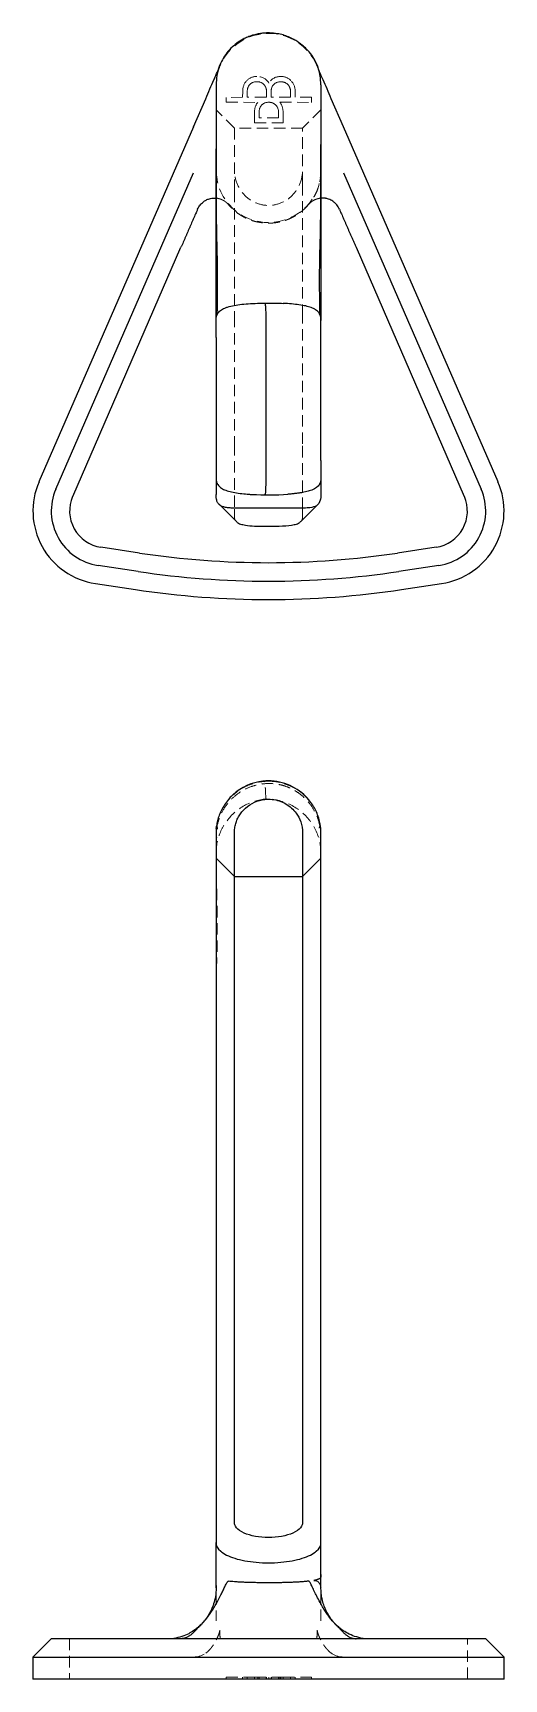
# Model space of a CAD drawing. Header units: millimetres. Extents: x 57 to 254, y 7 to 189.
# Drawn here: x 56.9 to 109.1, y 7 to 189.2 of the extents above; entities that cross this region are included whole.
import ezdxf

# ---------------------------------------------------------------- set-up
doc = ezdxf.new("R2010")
doc.units = ezdxf.units.MM
doc.linetypes.add('HIDDEN', pattern=[1.905, 1.27, -0.635])

msp = doc.modelspace()

# ---------------------------------------------------------------- linework, layer by layer
at = {"color": 7, "linetype": 'Continuous', "lineweight": 25}
for p, q in [((77.24, 184.24), (77.19, 183.46)), ((88.81, 183.46), (88.76, 184.24)), ((77.19, 183.46), (77.19, 177.21)), ((88.81, 183.46), (88.81, 177.21)), ((74.69, 178.81), (76.05, 181.92)), ((91.31, 178.81), (89.95, 181.92)), ((74.69, 178.81), (57.59, 139.53)), ((108.41, 139.53), (91.31, 178.81)), ((77.19, 177.21), (77.19, 176.37)), ((88.81, 177.21), (88.81, 176.37)), ((77.19, 157.35), (77.19, 176.37)), ((88.81, 176.37), (88.81, 157.37)), ((74.06, 172.28), (74.69, 173.72)), ((77.19, 174.05), (77.21, 173.83)), ((91.31, 173.72), (91.94, 172.28)), ((71.93, 167.37), (74.06, 172.28)), ((91.94, 172.28), (94.07, 167.37)), ((59.45, 138.72), (71.93, 167.37)), ((94.07, 167.37), (106.55, 138.72)), ((61.32, 137.91), (73.31, 165.48)), ((92.69, 165.48), (104.68, 137.91)), ((82.72, 156.99), (82.72, 140.4)), ((77.19, 155.5), (77.19, 141.89)), ((88.81, 141.89), (88.81, 155.5)), ((77.19, 140.03), (77.19, 138.11)), ((88.81, 140.01), (88.81, 138.11)), ((77.52, 137.03), (79.44, 135.11)), ((86.57, 135.11), (88.47, 137.02)), ((68.71, 131.63), (64.44, 132.27)), ((101.56, 132.27), (97.29, 131.63)), ((68.56, 129.6), (64.14, 130.27)), ((101.86, 130.27), (97.44, 129.6)), ((63.83, 128.26), (68.26, 127.59)), ((97.74, 127.59), (102.17, 128.26)), ((77.19, 100.61), (77.19, 97.86)), ((88.81, 97.86), (88.81, 100.61)), ((79.22, 95.83), (79.22, 99.36)), ((86.78, 99.36), (86.78, 95.83)), ((77.19, 97.86), (79.22, 95.83)), ((77.19, 97.86), (77.19, 85.32)), ((88.81, 97.86), (86.78, 95.83)), ((88.81, 85.32), (88.81, 97.86)), ((79.22, 95.83), (86.78, 95.83)), ((79.22, 84.86), (79.22, 95.83)), ((86.78, 95.83), (86.78, 84.86)), ((77.19, 85.32), (77.19, 81.71)), ((79.22, 81.24), (79.22, 84.86)), ((86.78, 84.86), (86.78, 81.24)), ((88.81, 81.71), (88.81, 85.32)), ((77.19, 81.71), (77.19, 30.5)), ((79.22, 30.48), (79.22, 81.24)), ((86.78, 81.24), (86.78, 30.48)), ((88.81, 30.5), (88.81, 81.71)), ((77.19, 30.5), (77.19, 22.72)), ((79.22, 24.6), (79.22, 30.48)), ((86.78, 30.48), (86.78, 24.6)), ((88.81, 22.72), (88.81, 30.5)), ((79.22, 24.3), (79.22, 24.6)), ((86.78, 24.6), (86.78, 24.3)), ((77.19, 22.72), (77.19, 22.43)), ((77.19, 17.09), (77.19, 22.1)), ((88.81, 22.43), (88.81, 22.72)), ((88.81, 18.51), (88.81, 22.1)), ((88.81, 17.05), (88.81, 18.51)), ((77.21, 17.35), (77.19, 17.09)), ((58.95, 11.47), (56.92, 9.44)), ((64.14, 11.47), (58.95, 11.47)), ((68.56, 11.47), (64.14, 11.47)), ((97.44, 11.47), (68.56, 11.47)), ((101.86, 11.47), (97.44, 11.47)), ((107.05, 11.47), (101.86, 11.47)), ((109.08, 9.44), (107.05, 11.47)), ((56.92, 9.44), (56.92, 7)), ((56.92, 9.44), (63.83, 9.44)), ((63.83, 9.44), (68.26, 9.44)), ((68.26, 9.44), (97.74, 9.44)), ((97.74, 9.44), (102.17, 9.44)), ((102.17, 9.44), (109.08, 9.44)), ((109.08, 7), (109.08, 9.44)), ((63.83, 7), (56.92, 7)), ((68.26, 7), (63.83, 7)), ((97.74, 7), (68.26, 7)), ((102.17, 7), (97.74, 7)), ((109.08, 7), (102.17, 7))]:
    msp.add_line(p, q, dxfattribs=at)
at = {"color": 7, "linetype": 'HIDDEN', "lineweight": 18}
for p, q in [((77.19, 183.36), (77.2, 183.57)), ((80.14, 182.71), (80.13, 182.09)), ((80.64, 182.09), (80.65, 182.71)), ((82.79, 182.7), (82.79, 182.09)), ((83.29, 182.09), (83.29, 182.7)), ((85.44, 182.71), (85.45, 182.08)), ((85.94, 182.09), (85.95, 182.71)), ((79.22, 178.68), (77.19, 180.71)), ((80.13, 182.09), (78.33, 182.07)), ((78.33, 182.07), (78.33, 181.53)), ((78.33, 181.53), (81.81, 181.52)), ((82.74, 182.08), (80.64, 182.09)), ((81.45, 180.43), (81.46, 179.25)), ((81.95, 179.81), (81.96, 180.43)), ((82.79, 182.09), (82.74, 182.08)), ((85.45, 182.08), (83.35, 182.08)), ((84.11, 180.43), (84.12, 179.81)), ((84.27, 181.53), (87.76, 181.52)), ((84.61, 179.25), (84.62, 180.43)), ((87.76, 182.09), (85.94, 182.09)), ((88.81, 180.71), (86.78, 178.68)), ((87.76, 181.52), (87.76, 182.09)), ((79.22, 178.68), (79.22, 172.57)), ((79.22, 178.68), (79.22, 178.68)), ((86.78, 178.68), (79.22, 178.68)), ((81.46, 179.25), (84.61, 179.25)), ((84.12, 179.81), (81.95, 179.81)), ((86.78, 172.57), (86.78, 178.68)), ((86.78, 178.68), (86.78, 178.68)), ((79.22, 172.57), (79.22, 171.73)), ((79.22, 171.73), (79.22, 157.89)), ((86.78, 171.73), (86.78, 172.57)), ((86.78, 157.89), (86.78, 171.73)), ((79.22, 157.89), (79.22, 143.72)), ((86.78, 143.72), (86.78, 157.89)), ((79.22, 143.72), (79.22, 136.5)), ((86.78, 136.5), (86.78, 143.72)), ((77.19, 100.6), (77.22, 101.14)), ((77.19, 100.29), (77.2, 100.33)), ((77.21, 100.34), (77.27, 100.1)), ((77.25, 101.4), (77.32, 101.79)), ((88.72, 100.14), (88.79, 100.35)), ((88.8, 100.34), (88.81, 100.3)), ((77.19, 16.49), (77.19, 13.44)), ((88.81, 13.44), (88.81, 16.49)), ((60.98, 11.47), (60.98, 7)), ((105.02, 7), (105.02, 11.47)), ((78.33, 7.2), (81.4, 7.2)), ((78.33, 7), (78.33, 7.2)), ((78.33, 7), (78.33, 7.2)), ((80.13, 7), (80.13, 7.2)), ((80.64, 7), (80.64, 7.2)), ((81.45, 7.2), (81.46, 7.2)), ((81.45, 7), (81.45, 7.2)), ((81.46, 7.2), (84.61, 7.2)), ((81.46, 7), (81.46, 7.2)), ((81.81, 7), (81.81, 7.2)), ((81.95, 7), (81.95, 7.2)), ((82.74, 7), (82.74, 7.2)), ((82.79, 7), (82.79, 7.2)), ((83.05, 7), (83.05, 7.2)), ((83.29, 7), (83.29, 7.2)), ((83.29, 7), (83.29, 7.2)), ((83.35, 7), (83.35, 7.2)), ((84.11, 7), (84.11, 7.2)), ((84.12, 7), (84.12, 7.2)), ((84.27, 7), (84.27, 7.2)), ((84.36, 7), (84.36, 7.2)), ((84.61, 7), (84.61, 7.2)), ((84.61, 7.2), (84.62, 7.2)), ((84.62, 7), (84.62, 7.2)), ((84.62, 7.2), (87.76, 7.2)), ((85.45, 7), (85.45, 7.2)), ((85.94, 7), (85.94, 7.2)), ((85.95, 7), (85.95, 7.2)), ((87.76, 7), (87.76, 7.2)), ((87.76, 7), (87.76, 7.2))]:
    msp.add_line(p, q, dxfattribs=at)
for centre, radius, start, end in [((83, 183.34), 5.81, 23.5212, 156.4788), ((83.01, 174.02), 5.8, 181.9571, 0.243)]:
    msp.add_arc(centre, radius, start, end, dxfattribs=at)
at = {"color": 7, "linetype": 'Continuous', "lineweight": 25}
for centre, radius, start, end in [((65.04, 136.29), 8.12, 156.4788, 261.4788), ((65.04, 136.29), 6.09, 156.4788, 261.4788), ((100.96, 136.29), 6.09, 278.5212, 23.5212), ((100.96, 136.29), 8.12, 278.5212, 23.5212), ((65.04, 136.29), 4.06, 156.4788, 261.4788), ((100.96, 136.29), 4.06, 278.5212, 23.5212), ((83, 226.98), 96.41, 261.4788, 278.5212), ((83, 225.95), 97.43, 261.4788, 278.5212), ((83, 225.95), 99.46, 261.4788, 278.5212)]:
    msp.add_arc(centre, radius, start, end, dxfattribs=at)
msp.add_ellipse((83, 139.1), major_axis=(5.81, 0), ratio=0.176321, start_param=4.392179, end_param=5.087312, dxfattribs=at)
at = {"color": 7, "linetype": 'HIDDEN', "lineweight": 18}
for centre, major_axis, start_param, end_param in [((70.08, 19.48), (-5.78, 9.74), 2.89545, 3.185691), ((95.92, 19.48), (5.78, 9.74), 3.097494, 3.387736)]:
    msp.add_ellipse(centre, major_axis=major_axis, ratio=0.423166, start_param=start_param, end_param=end_param, dxfattribs=at)
at = {"color": 7, "linetype": 'Continuous', "lineweight": 25}
for points, knots in [([(88.76, 184.24), (88.72, 184.49), (88.64, 184.95), (88.37, 185.74), (87.97, 186.51), (87.49, 187.14), (87.02, 187.62), (86.65, 187.93), (86.25, 188.22), (85.78, 188.51), (85.23, 188.77), (84.62, 188.99), (83.91, 189.15), (83.26, 189.21), (82.66, 189.2), (82.2, 189.16), (81.71, 189.07), (81.2, 188.94), (80.68, 188.75), (80.09, 188.47), (79.45, 188.06), (78.8, 187.49), (78.22, 186.81), (77.75, 186.01), (77.4, 185.13), (77.29, 184.54), (77.24, 184.24)], [0, 0, 0, 0, 0.0963446, 0.1795639, 0.2502592, 0.3094122, 0.3352007, 0.3588257, 0.3806909, 0.4013065, 0.4278642, 0.453826, 0.4789842, 0.5149791, 0.5324584, 0.55106, 0.5717343, 0.5949838, 0.6211441, 0.6504244, 0.6944933, 0.7443983, 0.8000787, 0.8613767, 0.9280866, 1, 1, 1, 1]), ([(76.05, 181.92), (76.2, 182.29), (76.52, 183.01), (76.89, 183.85), (77.16, 184.48), (77.32, 184.85), (77.4, 185.04), (77.43, 185.09)], [0, 0, 0, 0, 0.314483, 0.62208, 0.779933, 0.932842, 1, 1, 1, 1]), ([(89.95, 181.92), (89.8, 182.29), (89.48, 183.01), (89.05, 184.01), (88.74, 184.7), (88.6, 185.04), (88.57, 185.1)], [0, 0, 0, 0, 0.313023, 0.619096, 0.927642, 1, 1, 1, 1]), ([(77.21, 176.84), (77.21, 176.62), (77.21, 176.19), (77.21, 175.21), (77.21, 174.13), (77.21, 173), (77.21, 171.9), (77.21, 170.87), (77.21, 169.88), (77.21, 168.9), (77.23, 167.88), (77.24, 166.81), (77.27, 165.67), (77.31, 164.37), (77.32, 162.85), (77.32, 161.11), (77.31, 159.45), (77.3, 158.38), (77.29, 157.96)], [0, 0, 0, 0, 0.095986, 0.184799, 0.265407, 0.33712, 0.399543, 0.452508, 0.499377, 0.546899, 0.595304, 0.644623, 0.695308, 0.750103, 0.811152, 0.878462, 0.951807, 1, 1, 1, 1]), ([(88.7, 158), (88.69, 158.41), (88.67, 159.46), (88.66, 161.11), (88.66, 162.86), (88.68, 164.39), (88.72, 165.68), (88.75, 166.81), (88.77, 167.88), (88.78, 168.9), (88.79, 169.88), (88.79, 170.87), (88.79, 171.9), (88.79, 173), (88.79, 174.14), (88.79, 175.22), (88.79, 176.2), (88.79, 176.63), (88.79, 176.85)], [0, 0, 0, 0, 0.0465657, 0.1199981, 0.1874478, 0.2486921, 0.3037562, 0.3546558, 0.404096, 0.452579, 0.5001608, 0.5470697, 0.6000216, 0.6624644, 0.734232, 0.8149294, 0.9038644, 1, 1, 1, 1]), ([(75.15, 169.7), (75.11, 169.6), (75.03, 169.42), (74.96, 169.25), (74.92, 169.17)], [0, 0, 0, 0, 0.570384, 1, 1, 1, 1]), ([(75.15, 169.7), (75.24, 169.86), (75.41, 170.18), (75.76, 170.5), (76.11, 170.73), (76.43, 170.85), (76.73, 170.91), (76.96, 170.93), (77.11, 170.92), (77.18, 170.92), (77.19, 170.92)], [0, 0, 0, 0, 0.15867, 0.312498, 0.462908, 0.630236, 0.751039, 0.889607, 0.985209, 1, 1, 1, 1]), ([(90.85, 169.7), (90.76, 169.86), (90.59, 170.18), (90.28, 170.47), (90.01, 170.65), (89.77, 170.77), (89.57, 170.84), (89.41, 170.88), (89.29, 170.9), (89.16, 170.92), (89.03, 170.93), (88.92, 170.92), (88.85, 170.92), (88.82, 170.92), (88.81, 170.92)], [0, 0, 0, 0, 0.159799, 0.314887, 0.413542, 0.519308, 0.63282, 0.688964, 0.749029, 0.813048, 0.881049, 0.953057, 0.987575, 1, 1, 1, 1]), ([(90.85, 169.7), (90.89, 169.6), (90.97, 169.42), (91.04, 169.25), (91.08, 169.17)], [0, 0, 0, 0, 0.569674, 1, 1, 1, 1]), ([(74.92, 169.17), (74.88, 169.08), (74.8, 168.89), (74.68, 168.61), (74.55, 168.33), (74.43, 168.04), (74.31, 167.76), (74.18, 167.47), (74.06, 167.19), (73.94, 166.91), (73.81, 166.62), (73.69, 166.33), (73.56, 166.05), (73.44, 165.76), (73.36, 165.57), (73.31, 165.48)], [0, 0, 0, 0, 0.08072, 0.16051, 0.239445, 0.317605, 0.395069, 0.47192, 0.548242, 0.624123, 0.699648, 0.774908, 0.849993, 0.924993, 1, 1, 1, 1]), ([(91.08, 169.17), (91.12, 169.08), (91.2, 168.9), (91.32, 168.61), (91.45, 168.32), (91.57, 168.03), (91.71, 167.73), (91.84, 167.42), (91.98, 167.11), (92.11, 166.79), (92.25, 166.47), (92.4, 166.14), (92.54, 165.81), (92.64, 165.59), (92.69, 165.48)], [0, 0, 0, 0, 0.078872, 0.1586, 0.239177, 0.32059, 0.402828, 0.485873, 0.569706, 0.654307, 0.739656, 0.825732, 0.912518, 1, 1, 1, 1]), ([(77.19, 157.35), (77.19, 157.56), (77.21, 157.74), (77.31, 158.05), (77.38, 158.19), (77.6, 158.43), (77.73, 158.54), (77.98, 158.67), (78.07, 158.72), (78.26, 158.79), (78.36, 158.83), (78.69, 158.93), (78.93, 158.99), (79.47, 159.09), (79.75, 159.13), (80.36, 159.2), (80.68, 159.22), (81.34, 159.27), (81.69, 159.28), (82.04, 159.29)], [0, 0, 0, 0, 0.125, 0.125, 0.25, 0.25, 0.375, 0.375, 0.4375, 0.4375, 0.5, 0.5, 0.625, 0.625, 0.75, 0.75, 0.875, 0.875, 1, 1, 1, 1]), ([(82.61, 159.31), (82.62, 159.3), (82.62, 159.27), (82.63, 159.21), (82.65, 159.08), (82.67, 158.85), (82.68, 158.54), (82.7, 158.2), (82.71, 157.87), (82.71, 157.56), (82.72, 157.27), (82.72, 157.08), (82.72, 156.99)], [0, 0, 0, 0, 0.041452, 0.112236, 0.212344, 0.341712, 0.500236, 0.618185, 0.727137, 0.827065, 0.918011, 1, 1, 1, 1]), ([(88.81, 157.37), (88.81, 157.56), (88.79, 157.72), (88.71, 158.02), (88.65, 158.15), (88.47, 158.38), (88.36, 158.48), (88.08, 158.65), (87.92, 158.73), (87.55, 158.87), (87.34, 158.93), (86.89, 159.03), (86.64, 159.07), (86.11, 159.15), (85.84, 159.18), (85.26, 159.23), (84.95, 159.25), (84.64, 159.27)], [0, 0, 0, 0, 0.125, 0.125, 0.25, 0.25, 0.375, 0.375, 0.5, 0.5, 0.625, 0.625, 0.75, 0.75, 0.875, 0.875, 1, 1, 1, 1]), ([(77.19, 155.5), (77.19, 155.69), (77.19, 156.01), (77.19, 156.44), (77.19, 156.78), (77.19, 157.08), (77.19, 157.27), (77.19, 157.35)], [0, 0, 0, 0, 0.29153, 0.498037, 0.678659, 0.845948, 1, 1, 1, 1]), ([(88.81, 155.5), (88.81, 155.67), (88.81, 156), (88.81, 156.48), (88.81, 156.94), (88.81, 157.23), (88.81, 157.37)], [0, 0, 0, 0, 0.2697259, 0.4999906, 0.7594518, 1, 1, 1, 1]), ([(77.19, 141.89), (77.19, 141.71), (77.19, 141.39), (77.19, 140.91), (77.19, 140.46), (77.19, 140.17), (77.19, 140.03)], [0, 0, 0, 0, 0.2696214, 0.5000255, 0.7596461, 1, 1, 1, 1]), ([(82.72, 140.4), (82.71, 139.85), (82.7, 139.31), (82.67, 138.68), (82.66, 138.5), (82.64, 138.23), (82.63, 138.13), (82.61, 138.08)], [0, 0, 0, 0, 0.5, 0.5, 0.75, 0.75, 1, 1, 1, 1]), ([(88.81, 141.89), (88.81, 141.7), (88.81, 141.38), (88.81, 140.94), (88.81, 140.6), (88.81, 140.29), (88.81, 140.1), (88.81, 140.01)], [0, 0, 0, 0, 0.291646, 0.498298, 0.678866, 0.846066, 1, 1, 1, 1]), ([(77.19, 140.03), (77.19, 139.99), (77.19, 139.9), (77.2, 139.78), (77.22, 139.66), (77.24, 139.54), (77.28, 139.43), (77.33, 139.31), (77.44, 139.12), (77.67, 138.87), (78.12, 138.62), (78.72, 138.43), (79.44, 138.29), (80.09, 138.21), (80.59, 138.16), (80.86, 138.14), (81.04, 138.13), (81.14, 138.13), (81.17, 138.12)], [0, 0, 0, 0, 0.0287446, 0.0587372, 0.0900304, 0.1226778, 0.1567328, 0.192249, 0.2292797, 0.3559024, 0.4848792, 0.6135957, 0.7420371, 0.8708572, 0.9224964, 0.9596856, 0.9855406, 1, 1, 1, 1]), ([(88.81, 140.01), (88.81, 139.97), (88.81, 139.89), (88.8, 139.77), (88.79, 139.66), (88.76, 139.54), (88.73, 139.43), (88.69, 139.33), (88.63, 139.23), (88.5, 139.04), (88.22, 138.79), (87.79, 138.59), (87.38, 138.47), (87.08, 138.39), (86.75, 138.33), (86.39, 138.27), (86, 138.22), (85.58, 138.18), (85.28, 138.15), (85.13, 138.14)], [0, 0, 0, 0, 0.029642, 0.060136, 0.091548, 0.123942, 0.157378, 0.19191, 0.227589, 0.264459, 0.405482, 0.556984, 0.61549, 0.67586, 0.737967, 0.801649, 0.866707, 0.93291, 1, 1, 1, 1]), ([(79.08, 136.61), (78.94, 136.61), (78.8, 136.62), (78.52, 136.64), (78.22, 136.67), (77.85, 136.79), (77.59, 136.95), (77.39, 137.17), (77.3, 137.36), (77.27, 137.47)], [10.33386, 10.33386, 10.33386, 10.33386, 10.490376, 10.490376, 10.693938, 10.897501, 11.101064, 11.304627, 11.50819, 11.50819, 11.50819, 11.50819]), ([(88.73, 137.47), (88.65, 137.21), (88.5, 137.01), (88.14, 136.77), (87.71, 136.64), (87.17, 136.62), (86.92, 136.61)], [7.115647, 7.115647, 7.115647, 7.115647, 7.607327, 7.607327, 8.016917, 8.289977, 8.289977, 8.289977, 8.289977]), ([(86.92, 136.61), (86.31, 136.61), (84.87, 136.6), (81.95, 136.6), (79.99, 136.61), (79.08, 136.61)], [0.828598, 0.828598, 0.828598, 0.828598, 1.252711, 1.676825, 2.312995, 2.312995, 2.312995, 2.312995]), ([(79.45, 135.12), (79.47, 135.09), (79.57, 134.97), (79.89, 134.83), (80.26, 134.76), (80.44, 134.72)], [0, 0, 0, 0, 0.1371334, 0.5685809, 1, 1, 1, 1]), ([(85.56, 134.72), (85.74, 134.76), (86.11, 134.83), (86.43, 134.97), (86.53, 135.09), (86.55, 135.12)], [0, 0, 0, 0, 0.42377, 0.8601616, 1, 1, 1, 1]), ([(80.44, 134.72), (81.04, 134.62), (82.31, 134.6), (84.22, 134.6), (85.16, 134.66), (85.56, 134.72)], [0.828598, 0.828598, 0.828598, 0.828598, 1.464768, 1.888882, 2.312995, 2.312995, 2.312995, 2.312995]), ([(86.92, 104.9), (86.31, 105.45), (84.87, 106.29), (81.95, 106.61), (79.99, 105.73), (79.08, 104.9)], [0.828598, 0.828598, 0.828598, 0.828598, 1.252711, 1.676825, 2.312995, 2.312995, 2.312995, 2.312995]), ([(79.08, 104.9), (78.94, 104.77), (78.8, 104.63), (78.52, 104.32), (78.22, 103.94), (77.85, 103.32), (77.59, 102.76), (77.39, 102.17), (77.3, 101.77), (77.27, 101.57)], [10.33386, 10.33386, 10.33386, 10.33386, 10.490376, 10.490376, 10.693938, 10.897501, 11.101064, 11.304627, 11.50819, 11.50819, 11.50819, 11.50819]), ([(80.44, 103.4), (81.04, 103.93), (82.31, 104.51), (84.22, 104.31), (85.16, 103.76), (85.56, 103.4)], [0.828598, 0.828598, 0.828598, 0.828598, 1.464768, 1.888882, 2.312995, 2.312995, 2.312995, 2.312995]), ([(88.73, 101.57), (88.65, 102.05), (88.5, 102.54), (88.14, 103.36), (87.71, 104.08), (87.17, 104.67), (86.92, 104.9)], [7.115647, 7.115647, 7.115647, 7.115647, 7.607327, 7.607327, 8.016917, 8.289977, 8.289977, 8.289977, 8.289977]), ([(79.22, 100.61), (79.22, 100.8), (79.24, 101.17), (79.36, 101.7), (79.53, 102.18), (79.81, 102.68), (80.03, 102.97), (80.24, 103.21), (80.34, 103.3), (80.44, 103.4)], [10.33386, 10.33386, 10.33386, 10.33386, 10.537423, 10.740986, 10.944549, 11.148112, 11.351675, 11.351675, 11.50819, 11.50819, 11.50819, 11.50819]), ([(85.56, 103.4), (85.74, 103.23), (86.14, 102.8), (86.46, 102.22), (86.7, 101.51), (86.78, 101.06), (86.78, 100.61)], [7.115647, 7.115647, 7.115647, 7.115647, 7.388707, 7.798296, 7.798296, 8.289977, 8.289977, 8.289977, 8.289977]), ([(77.22, 101.14), (77.22, 101.2), (77.22, 101.28), (77.24, 101.37), (77.25, 101.4)], [0, 0, 0, 0, 0.654498, 1, 1, 1, 1]), ([(88.81, 18.57), (88.81, 18.56), (88.81, 18.54), (88.81, 18.52), (88.81, 18.49), (88.81, 18.46), (88.81, 18.44), (88.81, 18.41), (88.81, 18.39), (88.81, 18.36), (88.8, 18.34), (88.8, 18.31), (88.79, 18.29), (88.78, 18.26), (88.77, 18.24), (88.75, 18.21), (88.73, 18.19), (88.69, 18.15), (88.63, 18.11), (88.53, 18.06), (88.4, 18.01), (88.23, 17.96), (88.08, 17.93), (88.01, 17.92)], [0, 0, 0, 0, 0.0080668, 0.0170434, 0.0276024, 0.040165, 0.0549824, 0.0722073, 0.0919368, 0.1142351, 0.1391468, 0.1667035, 0.1969287, 0.2298402, 0.2654515, 0.3037736, 0.3448151, 0.3885831, 0.4914372, 0.6039752, 0.7262315, 0.8582328, 1, 1, 1, 1]), ([(77.2, 17.35), (77.2, 17.02), (77.19, 16.39), (77, 15.54), (76.76, 14.86), (76.51, 14.34), (76.26, 13.93), (76.03, 13.6), (75.78, 13.3), (75.5, 13), (75.15, 12.68), (74.7, 12.33), (74.13, 11.99), (73.38, 11.66), (72.82, 11.56), (72.52, 11.5)], [0, 0, 0, 0, 0.1099533, 0.2062803, 0.2874521, 0.3521894, 0.4074248, 0.4566093, 0.4990771, 0.5456869, 0.6156045, 0.6853549, 0.7716803, 0.8761912, 1, 1, 1, 1]), ([(77.66, 16.19), (77.71, 16.27), (77.79, 16.43), (77.9, 16.66), (78.01, 16.88), (78.11, 17.09), (78.2, 17.3), (78.3, 17.5), (78.37, 17.65), (78.44, 17.74), (78.48, 17.8), (78.52, 17.83), (78.55, 17.83), (78.57, 17.83)], [0, 0, 0, 0, 0.135592, 0.265818, 0.390768, 0.51054, 0.625244, 0.748922, 0.844946, 0.895415, 0.936849, 0.970794, 1, 1, 1, 1]), ([(87.44, 17.83), (87.38, 17.83), (87.28, 17.82), (87.11, 17.8), (86.93, 17.79), (86.75, 17.77), (86.56, 17.76), (86.36, 17.74), (86.16, 17.73), (85.95, 17.72), (85.73, 17.71), (85.5, 17.7), (85.27, 17.69), (85.04, 17.69), (84.79, 17.68), (84.55, 17.67), (84.3, 17.67), (84.04, 17.67), (83.79, 17.66), (83.53, 17.66), (83.26, 17.66), (82.91, 17.66), (82.47, 17.66), (81.96, 17.67), (81.45, 17.67), (80.96, 17.69), (80.5, 17.7), (80.05, 17.72), (79.63, 17.74), (79.25, 17.77), (78.89, 17.8), (78.67, 17.82), (78.56, 17.83)], [0, 0, 0, 0, 0.023848, 0.047815, 0.071902, 0.09611, 0.120438, 0.144887, 0.169458, 0.19415, 0.218964, 0.243901, 0.268961, 0.294144, 0.31945, 0.34488, 0.370434, 0.396113, 0.421916, 0.447844, 0.473898, 0.500077, 0.552294, 0.60401, 0.655227, 0.705948, 0.756175, 0.805911, 0.855159, 0.903921, 0.9522, 1, 1, 1, 1]), ([(88.34, 16.19), (88.31, 16.24), (88.26, 16.34), (88.15, 16.55), (87.99, 16.88), (87.83, 17.23), (87.69, 17.52), (87.62, 17.65), (87.57, 17.74), (87.52, 17.79), (87.48, 17.83), (87.45, 17.83), (87.44, 17.83)], [0, 0, 0, 0, 0.082403, 0.178021, 0.350259, 0.642944, 0.761901, 0.850218, 0.893446, 0.929138, 0.967198, 1, 1, 1, 1]), ([(88.01, 17.92), (88.15, 17.91), (88.45, 17.88), (88.68, 17.55), (88.78, 17.27), (88.79, 17.17), (88.79, 17.17)], [0, 0, 0, 0, 0.3319672, 0.6687241, 0.9858372, 1, 1, 1, 1]), ([(93.48, 11.5), (93.16, 11.56), (92.57, 11.68), (91.79, 12.04), (91.16, 12.42), (90.68, 12.82), (90.3, 13.2), (90.03, 13.52), (89.83, 13.8), (89.62, 14.13), (89.39, 14.54), (89.15, 15.09), (88.95, 15.74), (88.81, 16.44), (88.81, 16.94), (88.81, 17.17)], [0, 0, 0, 0, 0.136481, 0.253116, 0.350546, 0.430644, 0.49606, 0.54897, 0.590542, 0.62847, 0.691279, 0.755499, 0.832918, 0.921979, 1, 1, 1, 1]), ([(88.81, 17.08), (88.81, 17.07), (88.81, 17.06), (88.81, 17.05), (88.81, 17.07), (88.81, 17.1), (88.81, 17.11)], [0, 0, 0, 0, 0.392539, 0.667539, 0.846693, 1, 1, 1, 1]), ([(75.15, 12.64), (75.17, 12.66), (75.21, 12.7), (75.28, 12.76), (75.36, 12.84), (75.45, 12.92), (75.54, 13.02), (75.65, 13.13), (75.83, 13.32), (76.11, 13.65), (76.46, 14.12), (76.79, 14.62), (77.09, 15.11), (77.38, 15.64), (77.56, 15.99), (77.66, 16.19)], [0, 0, 0, 0, 0.031071, 0.063564, 0.097341, 0.132394, 0.168821, 0.206817, 0.246655, 0.366709, 0.496763, 0.620161, 0.748449, 0.859537, 1, 1, 1, 1]), ([(90.85, 12.64), (90.83, 12.65), (90.79, 12.69), (90.73, 12.75), (90.67, 12.81), (90.61, 12.87), (90.54, 12.94), (90.46, 13.01), (90.39, 13.09), (90.31, 13.17), (90.15, 13.34), (89.88, 13.66), (89.54, 14.11), (89.21, 14.62), (88.94, 15.07), (88.65, 15.6), (88.46, 15.95), (88.34, 16.19)], [0, 0, 0, 0, 0.028526, 0.056751, 0.084704, 0.112418, 0.139927, 0.167263, 0.194463, 0.221559, 0.248589, 0.367057, 0.498711, 0.614964, 0.750737, 0.828519, 1, 1, 1, 1]), ([(74.92, 12.38), (74.88, 12.34), (74.8, 12.25), (74.68, 12.12), (74.55, 12.01), (74.43, 11.9), (74.31, 11.81), (74.18, 11.73), (74.06, 11.66), (73.94, 11.6), (73.81, 11.55), (73.69, 11.51), (73.56, 11.49), (73.44, 11.47), (73.36, 11.47), (73.31, 11.47)], [0, 0, 0, 0, 0.08072, 0.16051, 0.239445, 0.317605, 0.395069, 0.47192, 0.548242, 0.624123, 0.699648, 0.774908, 0.849993, 0.924993, 1, 1, 1, 1]), ([(75.15, 12.64), (75.11, 12.59), (75.03, 12.51), (74.96, 12.42), (74.92, 12.38)], [0, 0, 0, 0, 0.570384, 1, 1, 1, 1]), ([(90.85, 12.64), (90.89, 12.59), (90.97, 12.51), (91.04, 12.42), (91.08, 12.38)], [0, 0, 0, 0, 0.569674, 1, 1, 1, 1]), ([(91.08, 12.38), (91.12, 12.34), (91.2, 12.25), (91.32, 12.13), (91.45, 12.01), (91.57, 11.9), (91.71, 11.81), (91.84, 11.72), (91.98, 11.64), (92.11, 11.58), (92.25, 11.53), (92.4, 11.49), (92.54, 11.47), (92.64, 11.47), (92.69, 11.47)], [0, 0, 0, 0, 0.078872, 0.1586, 0.239177, 0.32059, 0.402828, 0.485873, 0.569706, 0.654307, 0.739656, 0.825732, 0.912518, 1, 1, 1, 1])]:
    msp.add_open_spline(points, degree=3, knots=knots, dxfattribs=at)
at = {"color": 7, "linetype": 'HIDDEN', "lineweight": 18}
for points, knots in [([(77.26, 184.2), (77.27, 184.27), (77.3, 184.51), (77.4, 184.95), (77.53, 185.31), (77.6, 185.49)], [0, 0, 0, 0, 0.182215, 0.599547, 1, 1, 1, 1]), ([(77.43, 185.09), (77.46, 185.18), (77.52, 185.31), (77.58, 185.44), (77.6, 185.49), (77.6, 185.49), (77.6, 185.49)], [0, 0, 0, 0, 0.473705, 0.789955, 0.902318, 1, 1, 1, 1]), ([(88.57, 185.1), (88.55, 185.14), (88.5, 185.27), (88.44, 185.41), (88.4, 185.49), (88.4, 185.49), (88.4, 185.49)], [0, 0, 0, 0, 0.239372, 0.754505, 0.887961, 1, 1, 1, 1]), ([(88.81, 173.99), (88.81, 173.99), (88.81, 173.99), (88.81, 173.97), (88.81, 173.95), (88.81, 173.92), (88.81, 173.88), (88.81, 173.83), (88.81, 173.77), (88.81, 173.7), (88.8, 173.62), (88.8, 173.54), (88.79, 173.44), (88.78, 173.34), (88.77, 173.23), (88.75, 173.11), (88.73, 172.98), (88.69, 172.78), (88.63, 172.51), (88.53, 172.16), (88.4, 171.79), (88.23, 171.4), (88.08, 171.15), (88.01, 171.01)], [0, 0, 0, 0, 0.0080668, 0.0170434, 0.0276024, 0.040165, 0.0549824, 0.0722073, 0.0919368, 0.1142351, 0.1391468, 0.1667035, 0.1969287, 0.2298402, 0.2654515, 0.3037736, 0.3448151, 0.3885831, 0.4914372, 0.6039752, 0.7262315, 0.8582328, 1, 1, 1, 1]), ([(77.19, 170.92), (77.22, 170.91), (77.31, 170.91), (77.47, 170.88), (77.59, 170.84), (77.66, 170.82)], [0, 0, 0, 0, 0.186113, 0.537728, 1, 1, 1, 1]), ([(77.66, 170.82), (77.71, 170.8), (77.79, 170.77), (77.9, 170.72), (78.01, 170.67), (78.11, 170.61), (78.2, 170.54), (78.3, 170.47), (78.37, 170.4), (78.44, 170.35), (78.48, 170.3), (78.52, 170.25), (78.55, 170.22), (78.57, 170.21)], [0, 0, 0, 0, 0.135592, 0.265818, 0.390768, 0.51054, 0.625244, 0.748922, 0.844946, 0.895415, 0.936849, 0.970794, 1, 1, 1, 1]), ([(87.44, 170.21), (87.38, 170.15), (87.28, 170.02), (87.11, 169.85), (86.93, 169.68), (86.75, 169.52), (86.56, 169.37), (86.36, 169.22), (86.16, 169.08), (85.95, 168.95), (85.73, 168.83), (85.5, 168.71), (85.27, 168.61), (85.04, 168.52), (84.79, 168.43), (84.55, 168.36), (84.3, 168.29), (84.04, 168.24), (83.79, 168.2), (83.53, 168.17), (83.26, 168.15), (82.91, 168.15), (82.47, 168.17), (81.96, 168.24), (81.45, 168.35), (80.96, 168.51), (80.5, 168.71), (80.05, 168.94), (79.63, 169.21), (79.25, 169.52), (78.89, 169.84), (78.67, 170.09), (78.56, 170.21)], [0, 0, 0, 0, 0.023848, 0.047815, 0.071902, 0.09611, 0.120438, 0.144887, 0.169458, 0.19415, 0.218964, 0.243901, 0.268961, 0.294144, 0.31945, 0.34488, 0.370434, 0.396113, 0.421916, 0.447844, 0.473898, 0.500077, 0.552294, 0.60401, 0.655227, 0.705948, 0.756175, 0.805911, 0.855159, 0.903921, 0.9522, 1, 1, 1, 1]), ([(88.34, 170.82), (88.31, 170.81), (88.26, 170.79), (88.15, 170.75), (87.99, 170.67), (87.83, 170.57), (87.69, 170.46), (87.62, 170.4), (87.57, 170.35), (87.52, 170.31), (87.48, 170.26), (87.45, 170.22), (87.44, 170.21)], [0, 0, 0, 0, 0.082403, 0.178021, 0.350259, 0.642944, 0.761901, 0.850218, 0.893446, 0.929138, 0.967198, 1, 1, 1, 1]), ([(88.81, 170.92), (88.78, 170.91), (88.69, 170.91), (88.53, 170.88), (88.41, 170.84), (88.34, 170.82)], [0, 0, 0, 0, 0.192271, 0.540963, 1, 1, 1, 1]), ([(79.22, 135.69), (79.23, 135.55), (79.24, 135.33), (79.39, 135.18), (79.45, 135.12)], [0, 0, 0, 0, 0.616672, 1, 1, 1, 1]), ([(86.55, 135.12), (86.61, 135.18), (86.76, 135.33), (86.77, 135.55), (86.78, 135.69)], [0, 0, 0, 0, 0.379624, 1, 1, 1, 1]), ([(88.72, 101.28), (88.62, 101.7), (88.42, 102.5), (87.84, 103.56), (87.15, 104.41), (86.4, 105.05), (85.68, 105.49), (85.01, 105.79), (84.41, 105.97), (83.8, 106.09), (83.12, 106.14), (82.3, 106.1), (81.35, 105.9), (80.32, 105.49), (79.28, 104.81), (78.34, 103.83), (77.61, 102.62), (77.38, 101.7), (77.27, 101.24)], [0, 0, 0, 0, 0.078421, 0.152138, 0.219445, 0.279342, 0.331458, 0.375895, 0.413053, 0.447279, 0.488874, 0.539075, 0.598293, 0.666488, 0.742886, 0.825777, 0.912524, 1, 1, 1, 1]), ([(78.63, 104.41), (78.82, 104.61), (79.23, 105.04), (79.99, 105.57), (80.92, 106.04), (81.64, 106.21), (82.04, 106.3)], [0, 0, 0, 0, 0.213362, 0.450115, 0.693583, 1, 1, 1, 1]), ([(82.72, 104.42), (82.71, 104.42), (82.7, 104.62), (82.67, 105.15), (82.66, 105.36), (82.64, 105.83), (82.63, 106.09), (82.61, 106.36)], [0, 0, 0, 0, 0.5, 0.5, 0.75, 0.75, 1, 1, 1, 1]), ([(87.36, 104.42), (87.17, 104.62), (86.76, 105.05), (86, 105.58), (85.27, 105.94), (84.8, 106.09), (84.64, 106.14)], [0, 0, 0, 0, 0.2600219, 0.547364, 0.8428507, 1, 1, 1, 1]), ([(82.72, 104.42), (81.89, 104.34), (80.22, 103.83), (78.58, 102.39), (77.47, 100.52), (77.19, 99.22), (77.19, 98.35)], [-1.570796, -1.570796, -1.570796, -1.570796, -1.157195, -0.730846, -0.517671, -0.091321, -0.091321, -0.091321, -0.091321]), ([(88.81, 98.33), (88.81, 98.79), (88.66, 100.17), (87.63, 102.28), (85.43, 104.01), (83.61, 104.42), (82.72, 104.42)], [-1.570796, -1.570796, -1.570796, -1.570796, -1.344579, -0.892145, -0.439712, 0, 0, 0, 0]), ([(77.37, 101.08), (77.35, 101.2), (77.31, 101.38), (77.28, 101.36), (77.27, 101.36)], [0, 0, 0, 0, 0.6771439, 1, 1, 1, 1]), ([(88.78, 101.16), (88.77, 101.25), (88.75, 101.46), (88.69, 101.47), (88.63, 101.28), (88.6, 101.18)], [0, 0, 0, 0, 0.272887, 0.635203, 1, 1, 1, 1]), ([(88.81, 100.6), (88.81, 100.83), (88.8, 101.22), (88.71, 101.63), (88.68, 101.8)], [0, 0, 0, 0, 0.611051, 1, 1, 1, 1]), ([(77.21, 100.19), (77.21, 99.98), (77.21, 99.57), (77.21, 98.82), (77.22, 98.01), (77.22, 97.1), (77.23, 96.1), (77.25, 95.05), (77.27, 94.1), (77.3, 93.19), (77.32, 92.14), (77.33, 90.9), (77.32, 89.49), (77.31, 87.92), (77.29, 86.8), (77.28, 86.22)], [0, 0, 0, 0, 0.092723, 0.177636, 0.257046, 0.330892, 0.420035, 0.497964, 0.564284, 0.62312, 0.687273, 0.757454, 0.833334, 0.914408, 1, 1, 1, 1]), ([(88.79, 86.1), (88.79, 86.77), (88.79, 88.17), (88.79, 90.24), (88.79, 92.31), (88.79, 94.31), (88.79, 96.18), (88.79, 97.64), (88.79, 98.74), (88.79, 99.57), (88.79, 99.98), (88.79, 100.2)], [0, 0, 0, 0, 0.104707, 0.216592, 0.33521, 0.459854, 0.589544, 0.723044, 0.813495, 0.904975, 1, 1, 1, 1]), ([(76.05, 9.86), (76.09, 9.89), (76.17, 9.95), (76.29, 10.05), (76.4, 10.17), (76.52, 10.29), (76.63, 10.42), (76.74, 10.56), (76.85, 10.71), (76.99, 10.93), (77.16, 11.22), (77.32, 11.53), (77.42, 11.78), (77.49, 11.94), (77.54, 12.09), (77.57, 12.19), (77.59, 12.28), (77.6, 12.34), (77.6, 12.38), (77.6, 12.4)], [0, 0, 0, 0, 0.066898, 0.133211, 0.199011, 0.264374, 0.329374, 0.394088, 0.458596, 0.522976, 0.655584, 0.78404, 0.838776, 0.888209, 0.928257, 0.958417, 0.974019, 0.987672, 1, 1, 1, 1]), ([(89.95, 9.86), (89.91, 9.89), (89.83, 9.95), (89.71, 10.05), (89.61, 10.16), (89.51, 10.27), (89.41, 10.37), (89.33, 10.48), (89.25, 10.58), (89.18, 10.68), (89.11, 10.78), (89, 10.95), (88.84, 11.22), (88.68, 11.54), (88.56, 11.81), (88.48, 12.01), (88.43, 12.18), (88.41, 12.3), (88.4, 12.36), (88.4, 12.39), (88.4, 12.4)], [0, 0, 0, 0, 0.0694266, 0.1345347, 0.1955205, 0.2525719, 0.3058677, 0.355576, 0.401854, 0.444847, 0.4846878, 0.521497, 0.6573103, 0.7814038, 0.8460439, 0.9096521, 0.9607604, 0.9810072, 0.9904435, 1, 1, 1, 1])]:
    msp.add_open_spline(points, degree=3, knots=knots, dxfattribs=at)
for points in [[(77.67, 185.66), (77.65, 185.6), (77.62, 185.54), (77.6, 185.49)], [(81.71, 184.39), (81.26, 184.38), (80.88, 184.23), (80.59, 183.92)], [(83.05, 183.66), (82.74, 184.15), (82.3, 184.39), (81.71, 184.39)], [(84.36, 184.38), (83.8, 184.4), (83.36, 184.15), (83.05, 183.66)], [(85.49, 183.92), (85.19, 184.24), (84.81, 184.39), (84.36, 184.38)], [(88.4, 185.49), (88.38, 185.54), (88.35, 185.6), (88.33, 185.66)], [(88.4, 185.49), (88.68, 184.79), (88.81, 184.05), (88.81, 183.36)], [(80.59, 183.92), (80.29, 183.62), (80.14, 183.21), (80.14, 182.71)], [(80.65, 182.71), (80.65, 183.04), (80.74, 183.31), (80.94, 183.51)], [(80.94, 183.51), (81.14, 183.71), (81.4, 183.81), (81.71, 183.81)], [(81.71, 183.81), (82.02, 183.81), (82.28, 183.71), (82.48, 183.5)], [(82.48, 183.5), (82.68, 183.29), (82.78, 183.03), (82.79, 182.7)], [(83.29, 182.7), (83.29, 183.04), (83.39, 183.3), (83.59, 183.5)], [(83.59, 183.5), (83.79, 183.7), (84.04, 183.8), (84.36, 183.8)], [(84.36, 183.8), (84.67, 183.8), (84.93, 183.7), (85.13, 183.5)], [(85.13, 183.5), (85.33, 183.3), (85.44, 183.03), (85.44, 182.71)], [(85.95, 182.71), (85.95, 183.2), (85.8, 183.61), (85.49, 183.92)], [(81.81, 181.52), (81.57, 181.22), (81.45, 180.85), (81.45, 180.43)], [(81.96, 180.43), (81.96, 180.76), (82.06, 181.03), (82.26, 181.23)], [(82.26, 181.23), (82.46, 181.43), (82.71, 181.53), (83.03, 181.53)], [(83.03, 181.53), (83.34, 181.53), (83.6, 181.43), (83.8, 181.22)], [(83.35, 182.08), (83.34, 182.09), (83.32, 182.09), (83.29, 182.09)], [(83.8, 181.22), (84.01, 181.02), (84.11, 180.76), (84.11, 180.43)], [(84.62, 180.43), (84.61, 180.87), (84.49, 181.23), (84.27, 181.53)], [(86.74, 173.52), (86.67, 172.96), (86.29, 171.89), (85.17, 170.7), (83.75, 170.09), (82.25, 170.09), (80.83, 170.7), (79.71, 171.89), (79.33, 172.96), (79.26, 173.52)], [(79.22, 136.5), (79.22, 136.2), (79.22, 135.93), (79.22, 135.69)], [(86.78, 135.69), (86.78, 135.93), (86.78, 136.2), (86.78, 136.5)], [(82.04, 106.3), (82.36, 106.35), (82.68, 106.38), (83, 106.38)], [(83, 106.38), (83.55, 106.38), (84.11, 106.3), (84.64, 106.14)], [(77.19, 17.09), (77.19, 16.91), (77.19, 16.71), (77.19, 16.49)], [(77.67, 11.47), (77.65, 11.47), (77.62, 11.78), (77.6, 12.4)], [(88.4, 12.4), (88.38, 11.78), (88.35, 11.47), (88.33, 11.47)]]:
    msp.add_open_spline(points, degree=3, dxfattribs=at)
at = {"color": 7, "linetype": 'Continuous', "lineweight": 25}
for points in [[(82.04, 159.29), (82.36, 159.3), (82.68, 159.31), (83, 159.31)], [(83, 159.31), (83.55, 159.31), (84.11, 159.29), (84.64, 159.27)], [(77.27, 137.47), (77.21, 137.66), (77.19, 137.87), (77.19, 138.11)], [(88.81, 138.11), (88.81, 137.87), (88.79, 137.66), (88.73, 137.47)], [(77.27, 101.57), (77.21, 101.24), (77.19, 100.91), (77.19, 100.61)], [(79.22, 99.36), (79.22, 99.75), (79.22, 100.17), (79.22, 100.61)], [(86.78, 100.61), (86.78, 100.17), (86.78, 99.75), (86.78, 99.36)], [(88.81, 100.61), (88.81, 100.91), (88.79, 101.24), (88.73, 101.57)], [(79.26, 24.08), (79.23, 24.15), (79.22, 24.23), (79.22, 24.3)], [(86.74, 24.08), (86.67, 23.85), (86.29, 23.41), (85.17, 22.91), (83.75, 22.66), (82.25, 22.66), (80.83, 22.91), (79.71, 23.41), (79.33, 23.85), (79.26, 24.08)], [(86.78, 24.3), (86.78, 24.23), (86.77, 24.15), (86.74, 24.08)], [(77.19, 22.43), (77.19, 22.32), (77.19, 22.21), (77.19, 22.1)], [(77.19, 22.1), (77.19, 21.77), (77.53, 21.11), (79.12, 20.31), (81.59, 19.85), (84.41, 19.85), (86.88, 20.31), (88.47, 21.11), (88.81, 21.77), (88.81, 22.1)], [(88.81, 22.1), (88.81, 22.21), (88.81, 22.32), (88.81, 22.43)]]:
    msp.add_open_spline(points, degree=3, dxfattribs=at)

doc.saveas('drawing.dxf')
